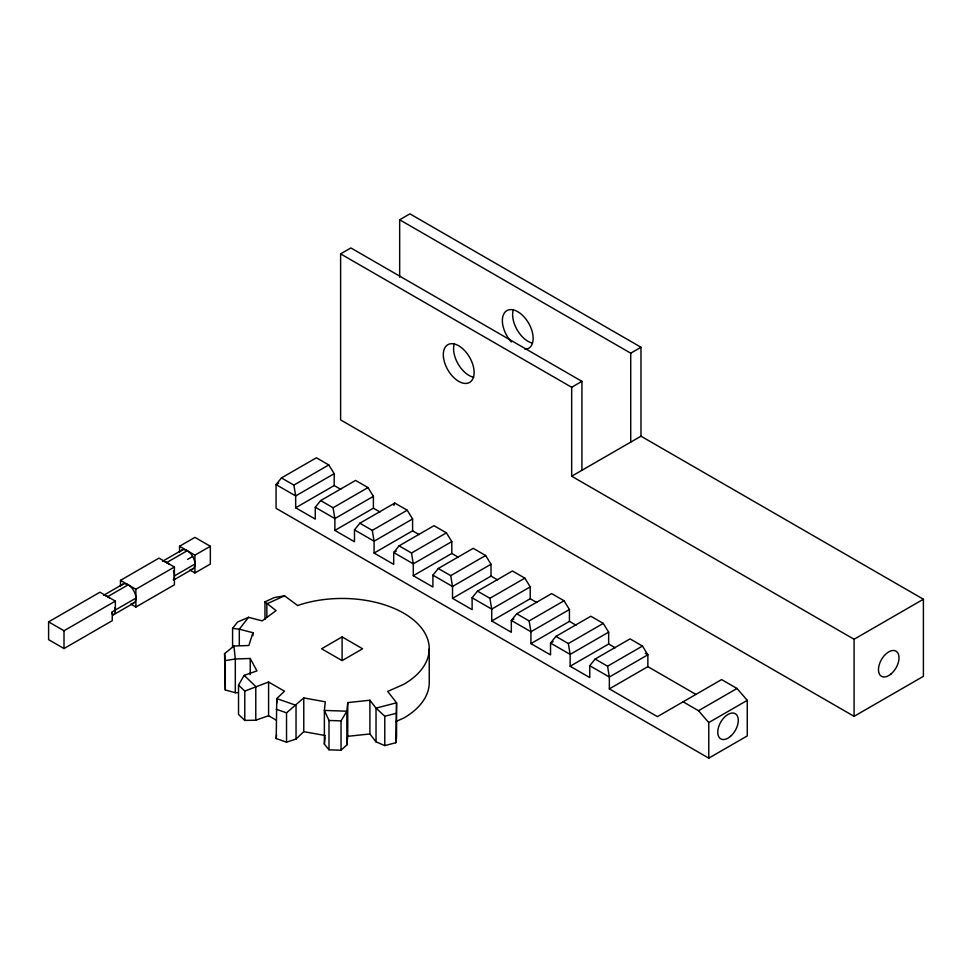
<?xml version="1.0" encoding="UTF-8"?>
<svg xmlns="http://www.w3.org/2000/svg" width="972" height="972" viewBox="0 0 972 972"><rect width="100%" height="100%" fill="white"/><g stroke="black" fill="none" stroke-linecap="round" stroke-linejoin="round"><path stroke-width="1.46" d="M239.306 645.311L239.306 629.176L248.54 617.317L262.173 620.865L276.06 610.635L264.967 601.826L274.456 597.537L284.565 595.824L297.699 605.556L298.538 605.192A87.14 50.313 0 0 1 411.241 618.131A87.14 50.313 0 0 1 403.72 684.337L387.694 691.42L396.564 702.78L396.564 736.509L395.774 742.742L384.778 745.597L376.03 741.843L369.895 733.969L369.895 700.241L347.745 702.586L346.846 711.2L346.846 744.929L341.038 750.226L328.998 749.801L324.369 744.151L324.369 710.423L325.268 701.808L303.774 697.932L286.533 712.828L286.533 742.171L296.035 739.048L303.774 731.661L303.774 697.932M266.838 617.038L266.838 603.843L284.565 595.824M286.533 742.171L276.218 738.562L276.765 698.601L284.504 691.214L268.576 682.016L244.774 691.068L238.529 685.114L244.142 675.358L256.924 670.899L250.229 658.481L235.309 659.004L225.297 660.596L225.297 689.938L235.309 692.732L238.298 692.623M395.774 742.742L396.564 702.78L376.03 708.114L369.895 700.241M276.218 738.562L276.546 734.82M324.369 744.151L325.122 736.97M346.846 744.929L347.745 736.314L347.745 702.586M232.587 647.461L232.587 628.386L239.306 629.176L252.927 632.723L248.868 645.505L233.948 646.028L224.568 653.646L225.297 689.938M393.891 505.355L394.79 503.059L407.207 510.227L412.602 518.963L412.602 530.821L374.086 553.056L374.086 541.197L372.288 530.384L359.883 523.215L354.488 529.886L354.488 541.744L334.878 530.42L334.878 518.562L333.08 507.748L320.663 500.58L315.28 507.25L315.28 519.109L295.67 507.785L295.67 495.927L293.872 485.101L281.455 477.932L276.072 484.603L276.072 508.32L708.77 758.148L747.274 735.913L747.274 700.338L737.007 688.48L721.601 679.586L657.424 716.643L609.347 688.881L609.347 677.022L607.549 666.209L595.131 659.04L589.749 665.711L589.749 677.569L570.139 666.245L570.139 654.387L568.341 643.561L555.923 636.393L550.529 643.063L550.529 654.921L530.931 643.61L530.931 631.751L529.133 620.926L516.715 613.757L511.321 620.428L511.321 632.286L491.723 620.974L491.723 609.116L489.924 598.29L477.507 591.122L472.113 597.792L472.113 609.651L452.515 598.339L452.515 586.481L450.716 575.655L438.299 568.486L432.905 575.157L432.905 587.015L413.294 575.691L413.294 563.833L411.508 553.019L399.091 545.851L393.696 552.521L393.696 564.38L374.086 553.056M341.038 750.226L341.038 720.884L346.846 711.2L324.369 710.423L328.998 720.471L328.998 749.801M232.587 628.386L237.533 622.044L248.54 617.317M340.613 253.874L571.67 387.281L571.67 476.219L640.985 436.197L923.4 599.238L923.4 676.318L854.084 716.34L340.613 419.892L340.613 253.874L350.88 247.945L581.936 381.352L581.936 470.29M399.662 277.214L399.662 219.781L409.929 213.852L640.985 347.259L640.985 436.197M281.455 477.932L316.374 457.776L328.791 464.944L334.186 473.692L334.186 485.55L295.67 507.785M278.636 483.12L276.072 484.603L295.67 495.927L334.186 473.692M135.886 598.145L112.266 611.789L112.266 620.683L64.006 648.543L48.6 639.649L48.6 621.861L99.946 592.215L115.352 601.109L115.352 610.003M120.492 586.286L120.492 580.357L158.995 558.122L174.401 567.016L174.401 584.804L135.886 607.038L130.758 604.074M179.541 552.193L179.541 546.264L194.935 537.37L210.341 546.264L210.341 564.052L194.935 572.945L189.807 569.981M293.872 485.101L328.791 464.944M103.482 595.386L122.739 584.269M162.531 561.294L181.788 550.176M107.649 596.662L128.183 584.804M166.698 562.569L187.232 550.711M48.6 621.861L64.006 630.755L115.352 601.109M120.492 580.357L135.886 589.251L174.401 567.016M187.547 559.435L192.687 556.47A10.886 6.294 60 0 1 191.083 569.531M179.541 546.264L194.935 555.158L210.341 546.264M174.401 575.91L194.935 564.052M133.638 603.138L113.092 614.997A10.886 6.294 60 0 0 115.085 607.549M173.429 580.163L192.687 569.045M320.663 500.58L355.582 480.411L367.999 487.58L373.394 496.328L373.394 508.186L334.878 530.42M333.08 507.748L367.999 487.58M373.394 496.328L334.878 518.562L315.28 507.25M571.67 387.281L581.936 381.352M399.662 219.781L630.719 353.188L640.985 347.259M359.883 523.215L394.79 503.059M372.288 530.384L407.207 510.227M412.602 518.963L374.086 541.197L354.488 529.886M399.091 545.851L433.998 525.694L446.415 532.863L451.81 541.611L451.81 553.457L413.294 575.691M396.26 551.039L393.696 552.521L413.294 563.833L451.81 541.611M411.508 553.019L446.415 532.863M438.299 568.486L473.218 548.33L485.623 555.498L491.018 564.246L491.018 576.104L452.515 598.339M342.108 636.927L321.586 648.774L342.108 660.62L362.617 648.774L342.108 636.927L342.108 660.438M450.716 575.655L485.623 555.498M491.018 564.246L452.515 586.481L432.905 575.157M477.507 591.122L512.426 570.965L524.844 578.133L530.226 586.881L530.226 598.74L491.723 620.974M489.924 598.29L524.844 578.133M530.226 586.881L491.723 609.116L472.113 597.792M516.715 613.757L551.634 593.6L564.052 600.769L569.434 609.517L569.434 621.375L530.931 643.61M513.896 618.945L511.321 620.428L530.931 631.751L569.434 609.517M529.133 620.926L564.052 600.769M555.923 636.393L590.842 616.236L603.26 623.404L608.654 632.152L608.654 644.011L570.139 666.245M553.104 641.581L550.529 643.063L570.139 654.387L608.654 632.152M568.341 643.561L603.26 623.404M595.131 659.04L630.05 638.883L642.468 646.052L647.862 654.788L647.862 666.646L695.928 694.409M607.549 666.209L642.468 646.052M609.347 688.881L647.862 666.646M683.097 701.82L698.504 710.714L737.007 688.48M708.77 758.148L708.77 722.573L747.274 700.338M571.67 476.219L854.084 639.26L923.4 599.238M395.713 721.601L403.72 718.065A87.14 50.313 0 0 0 429.247 682.49L429.247 648.761M238.529 685.114L238.529 714.456L244.774 720.41L255.782 720.216L268.576 715.744L275.927 719.985M376.03 741.843L376.03 708.114L384.778 716.255L395.774 713.399M347.745 736.314L369.895 733.969M328.998 720.471L341.038 720.884M303.774 731.661L325.268 735.537M276.218 709.232L286.533 712.828M645.238 653.281L647.862 654.788L609.347 677.022L589.749 665.711M334.186 485.55L340.722 489.329M373.394 508.186L379.93 511.965M412.602 530.821L419.139 534.6M451.81 553.457L458.347 557.235M491.018 576.104L497.555 579.871M530.226 598.74L536.763 602.506M569.434 621.375L575.971 625.142M608.654 644.011L615.179 647.789M244.142 675.358L255.782 686.487L255.782 720.216M698.504 710.714L708.77 722.573M233.948 646.028L235.309 659.004L235.309 692.732M224.568 653.646L225.297 660.596M854.084 639.26L854.084 716.34M630.719 353.188L630.719 442.126M384.778 716.255L384.778 745.597M296.035 739.048L296.035 705.32L276.765 698.601L276.765 702.999M268.576 682.016L268.576 715.744M264.967 601.826L264.967 619.431M252.927 632.723L252.927 635.652M250.229 658.481L250.229 674.617M244.774 691.068L244.774 720.41M194.935 555.158L194.935 572.945M135.886 589.251L135.886 607.038M64.006 630.755L64.006 648.543M473.765 377.306A21.785 12.575 60 0 1 458.201 364.111A21.785 12.575 60 0 1 454.24 343.942M511.394 341.998A21.785 12.575 60 0 1 505.44 311.684A21.785 12.575 60 0 1 529.448 324.648A21.785 12.575 60 0 1 525.014 349.349M531.526 342.885A21.785 12.575 60 0 1 513.289 309.861M164.705 561.731A10.886 6.294 60 0 1 168.691 564.027M173.368 570.868A10.886 6.294 60 0 1 173.368 579.762M121.512 585.399A10.886 6.294 60 0 1 133.638 590.551A10.886 6.294 60 0 1 132.034 603.624M180.561 551.306A10.886 6.294 60 0 1 192.687 556.47M105.656 595.812A10.886 6.294 60 0 1 109.642 598.12M112.266 611.789A10.886 6.294 60 0 1 112.011 613.94M443.463 357.259A21.785 12.575 60 0 0 468.212 383.053A21.785 12.575 60 0 0 464.458 350.382A21.785 12.575 60 0 0 443.463 357.259M890.862 674.106A14.519 8.384 -60 0 0 896.378 651.386A14.519 8.384 -60 0 0 878.98 665.674A14.519 8.384 -60 0 0 890.862 674.106M730.519 736.339A14.519 8.384 -60 0 0 735.403 713.764A14.519 8.384 -60 0 0 718.15 728.721A14.519 8.384 -60 0 0 730.519 736.339"/></g></svg>
